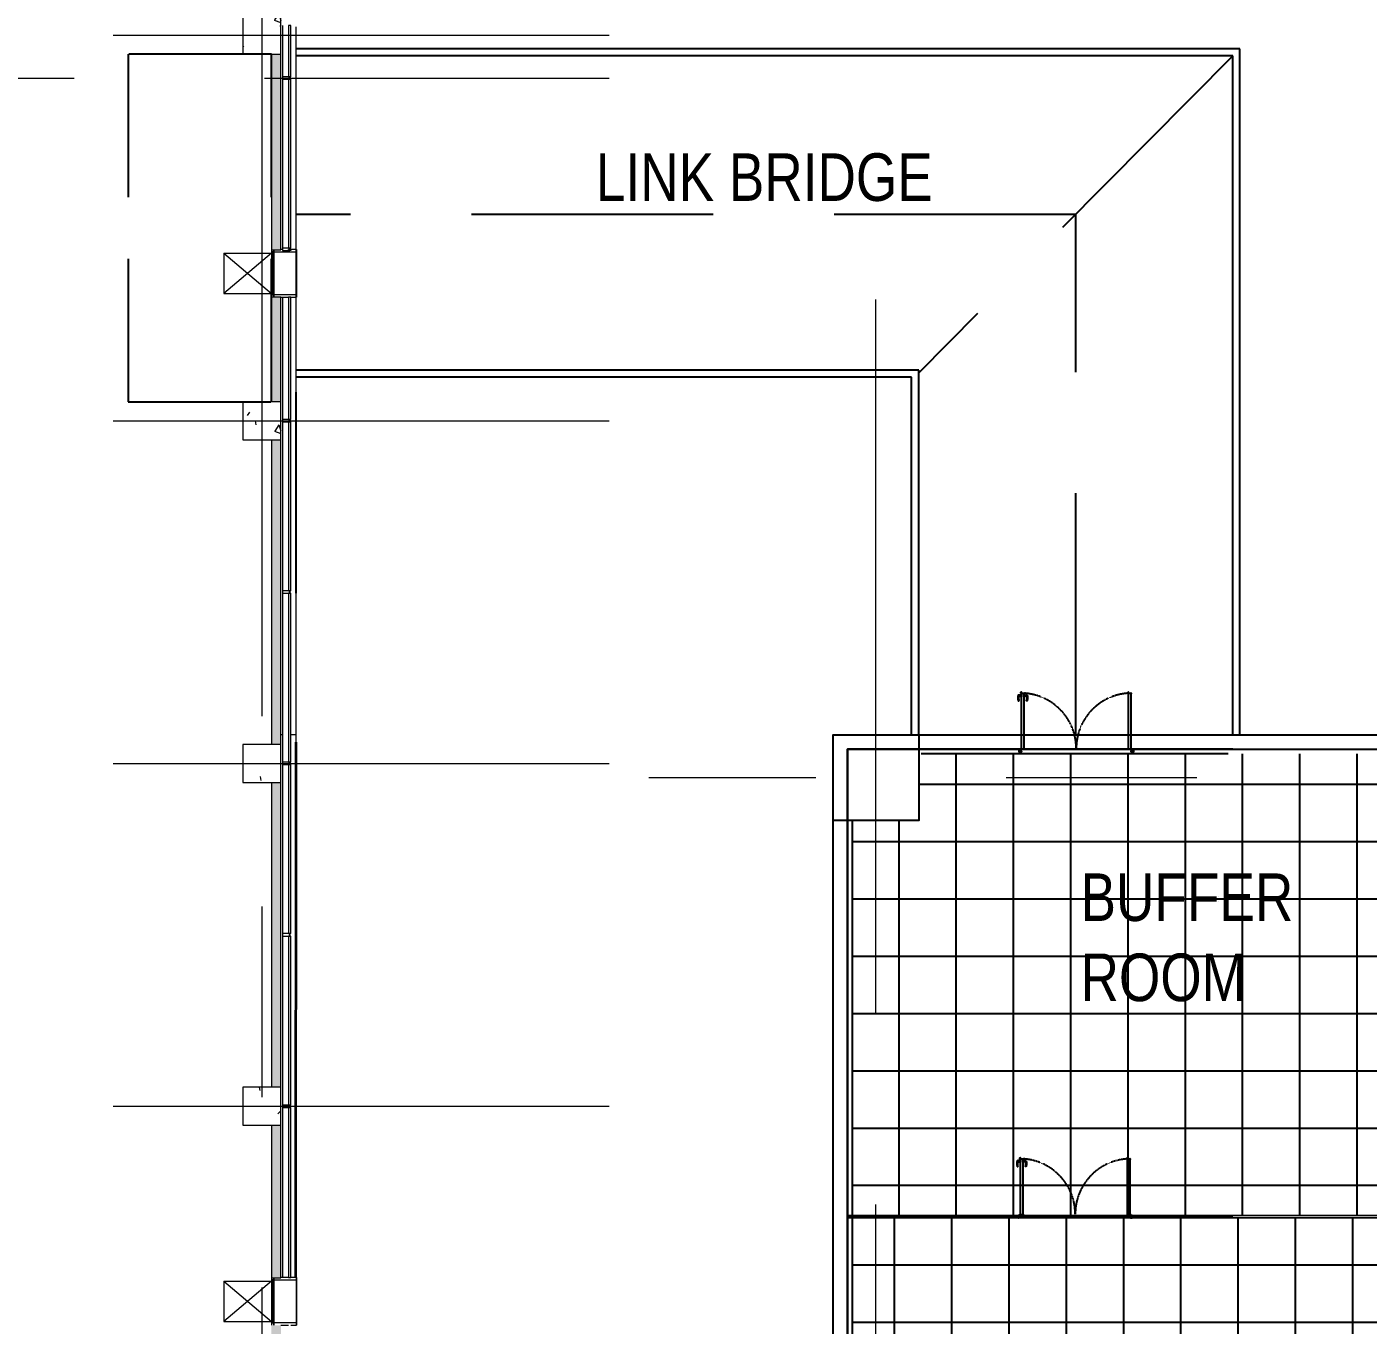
# Model space of a CAD drawing. Extents: x -14231 to 413940, y -171733 to 124993.
# Drawn here: x 209854 to 238037, y -69443 to -42168 of the extents above; entities that cross this region are included whole.
import ezdxf

# ---------------------------------------------------------------- set-up
doc = ezdxf.new("R2010")
doc.units = 0
doc.header["$LTSCALE"] = 8
for name, pattern in [('188K-SM-03-F10-ARCH-PA-Y2257103$0$DASHED', [19.05, 12.7, -6.35]), ('Access Line', [382.3, 250, -132.3]), ('Centre', [7937.5, 1587.5, -1190.625, 3968.75, -1190.625]), ('IDA - Grid Line', [3500, 2000, -500, 500, -500]), ('IDA - Hidden 065', [537.5, 375, -162.5]), ('IMPORT-DASHED2 _3_', [952.5, 635, -317.5])]:
    doc.linetypes.add(name, pattern=pattern)
doc.layers.get('0').update_dxf_attribs({"color": 1, "linetype": 'CONTINUOUS'})
for name, color, linetype in [('000_CTCI_CSA', 7, 'CONTINUOUS'), ('1', 1, 'CONTINUOUS'), ('Ceiling FL+3000', 6, 'CONTINUOUS'), ('Ceiling FL+5000', 150, 'CONTINUOUS'), ('CTCI', 4, 'CONTINUOUS')]:
    doc.layers.add(name, color=color, linetype=linetype)
doc.layers.add('A-_--------_E-', color=7, linetype='CONTINUOUS', lineweight=9, true_color=0x00a600)
for name, color, linetype, lineweight in [('A-_ANOTGRID_E', 7, 'CONTINUOUS', 9), ('A-_CLAD----_E', 7, 'CONTINUOUS', 9), ('A-_CLAD----_E1', 7, 'CONTINUOUS', 9), ('A-_FLOR----_E', 7, 'CONTINUOUS', 9), ('A-_WALL----_E', 7, 'CONTINUOUS', 9), ('A-_WALL----_H', 7, 'CONTINUOUS', 9), ('A-_WIND----_E', 7, 'CONTINUOUS', 9), ('A-COLN----_E', 7, 'CONTINUOUS', 9), ('A-COLN----_E1', 7, 'CONTINUOUS', 9)]:
    doc.layers.add(name, color=color, linetype=linetype, lineweight=lineweight)
doc.styles.add('Site Area', font='arial.ttf', dxfattribs={"width": 0.8})

# ---------------------------------------------------------------- blocks, each defined once
blk = doc.blocks.new('IDA - Rectangle Column - 800W X 800D-V13-PH1 LEVEL 3 - PROBE')
at = {"layer": 'A-COLN----_E1', "true_color": 0xaaaaaa}
h = blk.add_hatch(dxfattribs=at)
h.set_pattern_fill('FP_15', color=253, style=0, pattern_type=2)
h.set_pattern_definition([(320, (-325556.1, 874257.2), (-159.3907, -1821.8403), [190.5, -2095.5]), (265, (-325556.1, 874257.2), (1910.5674, 352.428), [152.4, -1676.4]), (10.451, (-325569.4, 874105.4), (1751.166, -1469.4262), [161.9, -1780.901]), (316.184, (-325048.1, 874257.2), (-420.428, -2710.791), [285.75, -3143.25]), (6.636, (-325083.2, 874031.3), (2474.276, -2374.0256), [242.85, -2671.351]), (261.184, (-325048, 874257.2), (2474.2525, -2374.05), [228.6, -2514.6]), (291, (-325175.1, 874003.2), (-1022.6516, -1516.1442), [190.5, -2095.5]), (236, (-325175.1, 874003.2), (1841.8805, -618.021), [152.4, -1676.4]), (341.451, (-325260.3, 873876.8), (819.2124, -2134.1713), [161.9, -1780.901]), (307.5, (-325556.1, 874257.2), (845.5504, -30.88603), [83.82, -1572.26, 83.82, -3300.73]), (307.5, (-325556.1, 874257.2), (845.5504, -30.88603), [-1739.9, -1617.98, 83.82, -1598.93]), (277.5, (-325556.1, 874257.2), (1001.80575, -668.1966), [83.82, -886.46, 83.82, -2175.51]), (277.5, (-325556.1, 874257.2), (1001.80575, -668.1966), [-1054.1, -1534.16, 83.82, -557.53]), (237.5, (-325556.1, 874823.6), (-57.2896, -1355.90933), [83.82, -551.18, 83.82, -4526.28]), (237.5, (-325556.1, 874823.6), (-57.2896, -1355.90933), [-718.82, -1897.38, 83.82, -2545.08]), (227.5, (-325556.1, 875077.6), (254.2664, -1481.2932), [83.82, -741.68, 83.82, -3098.8]), (227.5, (-325556.1, 875077.6), (254.2664, -1481.2932), [-909.32, -1231.9, 83.82, -1783.08])])
h.paths.add_polyline_path([(-400, -400), (400, -400), (400, 400), (-400, 400)])
at = {"layer": 'A-COLN----_E', "color": 253, "true_color": 0xaaaaaa}
for p, q in [((400, 400), (-400, 400)), ((-400, 400), (-400, -400)), ((400, -400), (400, 400)), ((-400, -400), (400, -400))]:
    blk.add_line(p, q, dxfattribs=at)
blk = doc.blocks.new('IDA - Rectangle Column - 800W X 800D-V14-PH1 LEVEL 3 - PROBE')
at = {"layer": 'A-COLN----_E1', "true_color": 0xaaaaaa}
h = blk.add_hatch(dxfattribs=at)
h.set_pattern_fill('FP_16', color=253, style=0, pattern_type=2)
h.set_pattern_definition([(320, (-325556.1, 867057.2), (-159.3907, -1821.8403), [190.5, -2095.5]), (265, (-325556.1, 867057.2), (1910.5674, 352.428), [152.4, -1676.4]), (10.451, (-325569.4, 866905.4), (1751.166, -1469.4262), [161.9, -1780.901]), (316.184, (-325048.1, 867057.2), (-420.428, -2710.791), [285.75, -3143.25]), (6.636, (-325083.2, 866831.3), (2474.276, -2374.0256), [242.85, -2671.351]), (261.184, (-325048, 867057.2), (2474.2525, -2374.05), [228.6, -2514.6]), (291, (-325175.1, 866803.2), (-1022.6516, -1516.1442), [190.5, -2095.5]), (236, (-325175.1, 866803.2), (1841.8805, -618.021), [152.4, -1676.4]), (341.451, (-325260.3, 866676.8), (819.2124, -2134.1713), [161.9, -1780.901]), (307.5, (-325556.1, 867057.2), (845.5504, -30.88603), [83.82, -1572.26, 83.82, -3300.73]), (307.5, (-325556.1, 867057.2), (845.5504, -30.88603), [-1739.9, -1617.98, 83.82, -1598.93]), (277.5, (-325556.1, 867057.2), (1001.80575, -668.1966), [83.82, -886.46, 83.82, -2175.51]), (277.5, (-325556.1, 867057.2), (1001.80575, -668.1966), [-1054.1, -1534.16, 83.82, -557.53]), (237.5, (-325556.1, 867623.6), (-57.2896, -1355.90933), [83.82, -551.18, 83.82, -4526.28]), (237.5, (-325556.1, 867623.6), (-57.2896, -1355.90933), [-718.82, -1897.38, 83.82, -2545.08]), (227.5, (-325556.1, 867877.6), (254.2664, -1481.2932), [83.82, -741.68, 83.82, -3098.8]), (227.5, (-325556.1, 867877.6), (254.2664, -1481.2932), [-909.32, -1231.9, 83.82, -1783.08])])
h.paths.add_polyline_path([(-400, -400), (400, -400), (400, 400), (-400, 400)])
at = {"layer": 'A-COLN----_E', "color": 253, "true_color": 0xaaaaaa}
for p, q in [((400, 400), (-400, 400)), ((-400, 400), (-400, -400)), ((400, -400), (400, 400)), ((-400, -400), (400, -400))]:
    blk.add_line(p, q, dxfattribs=at)
blk = doc.blocks.new('IDA - Rectangle Column - 800W X 800D-V15-PH1 LEVEL 3 - PROBE')
at = {"layer": 'A-COLN----_E1', "true_color": 0xaaaaaa}
h = blk.add_hatch(dxfattribs=at)
h.set_pattern_fill('FP_17', color=253, style=0, pattern_type=2)
h.set_pattern_definition([(320, (-325556.1, 859857.2), (-159.3907, -1821.8403), [190.5, -2095.5]), (265, (-325556.1, 859857.2), (1910.5674, 352.428), [152.4, -1676.4]), (10.451, (-325569.4, 859705.4), (1751.166, -1469.4262), [161.9, -1780.901]), (316.184, (-325048.1, 859857.2), (-420.428, -2710.791), [285.75, -3143.25]), (6.636, (-325083.2, 859631.3), (2474.276, -2374.0256), [242.85, -2671.351]), (261.184, (-325048, 859857.2), (2474.2525, -2374.05), [228.6, -2514.6]), (291, (-325175.1, 859603.2), (-1022.6516, -1516.1442), [190.5, -2095.5]), (236, (-325175.1, 859603.2), (1841.8805, -618.021), [152.4, -1676.4]), (341.451, (-325260.3, 859476.8), (819.2124, -2134.1713), [161.9, -1780.901]), (307.5, (-325556.1, 859857.2), (845.5504, -30.88603), [83.82, -1572.26, 83.82, -3300.73]), (307.5, (-325556.1, 859857.2), (845.5504, -30.88603), [-1739.9, -1617.98, 83.82, -1598.93]), (277.5, (-325556.1, 859857.2), (1001.80575, -668.1966), [83.82, -886.46, 83.82, -2175.51]), (277.5, (-325556.1, 859857.2), (1001.80575, -668.1966), [-1054.1, -1534.16, 83.82, -557.53]), (237.5, (-325556.1, 860423.6), (-57.2896, -1355.90933), [83.82, -551.18, 83.82, -4526.28]), (237.5, (-325556.1, 860423.6), (-57.2896, -1355.90933), [-718.82, -1897.38, 83.82, -2545.08]), (227.5, (-325556.1, 860677.6), (254.2664, -1481.2932), [83.82, -741.68, 83.82, -3098.8]), (227.5, (-325556.1, 860677.6), (254.2664, -1481.2932), [-909.32, -1231.9, 83.82, -1783.08])])
h.paths.add_polyline_path([(-400, -400), (400, -400), (400, 400), (-400, 400)])
at = {"layer": 'A-COLN----_E', "color": 253, "true_color": 0xaaaaaa}
for p, q in [((400, 400), (-400, 400)), ((-400, 400), (-400, -400)), ((400, -400), (400, 400)), ((-400, -400), (400, -400))]:
    blk.add_line(p, q, dxfattribs=at)
blk = doc.blocks.new('IDA - Rectangle Column - 800W X 800D-V16-PH1 LEVEL 3 - PROBE')
at = {"layer": 'A-COLN----_E1', "true_color": 0xaaaaaa}
h = blk.add_hatch(dxfattribs=at)
h.set_pattern_fill('FP_18', color=253, style=0, pattern_type=2)
h.set_pattern_definition([(320, (-325556.1, 851757.2), (-159.3907, -1821.8403), [190.5, -2095.5]), (265, (-325556.1, 851757.2), (1910.5674, 352.428), [152.4, -1676.4]), (10.451, (-325569.4, 851605.4), (1751.166, -1469.4262), [161.9, -1780.901]), (316.184, (-325048.1, 851757.2), (-420.428, -2710.791), [285.75, -3143.25]), (6.636, (-325083.2, 851531.3), (2474.276, -2374.0256), [242.85, -2671.351]), (261.184, (-325048, 851757.2), (2474.2525, -2374.05), [228.6, -2514.6]), (291, (-325175.1, 851503.2), (-1022.6516, -1516.1442), [190.5, -2095.5]), (236, (-325175.1, 851503.2), (1841.8805, -618.021), [152.4, -1676.4]), (341.451, (-325260.3, 851376.8), (819.2124, -2134.1713), [161.9, -1780.901]), (307.5, (-325556.1, 851757.2), (845.5504, -30.88603), [83.82, -1572.26, 83.82, -3300.73]), (307.5, (-325556.1, 851757.2), (845.5504, -30.88603), [-1739.9, -1617.98, 83.82, -1598.93]), (277.5, (-325556.1, 851757.2), (1001.80575, -668.1966), [83.82, -886.46, 83.82, -2175.51]), (277.5, (-325556.1, 851757.2), (1001.80575, -668.1966), [-1054.1, -1534.16, 83.82, -557.53]), (237.5, (-325556.1, 852323.6), (-57.2896, -1355.9093), [83.82, -551.18, 83.82, -4526.28]), (237.5, (-325556.1, 852323.6), (-57.2896, -1355.9093), [-718.82, -1897.38, 83.82, -2545.08]), (227.5, (-325556.1, 852577.6), (254.2664, -1481.2932), [83.82, -741.68, 83.82, -3098.8]), (227.5, (-325556.1, 852577.6), (254.2664, -1481.2932), [-909.32, -1231.9, 83.82, -1783.08])])
h.paths.add_polyline_path([(-400, -400), (400, -400), (400, 400), (-400, 400)])
at = {"layer": 'A-COLN----_E', "color": 253, "true_color": 0xaaaaaa}
for p, q in [((400, 400), (-400, 400)), ((-400, 400), (-400, -400)), ((400, -400), (400, 400)), ((-400, -400), (400, -400))]:
    blk.add_line(p, q, dxfattribs=at)
blk = doc.blocks.new('Aluminium Window - 1000L X 1000H - FAP-02 - 2HR-V55-PH1 LEVEL 3 - PROBE')
at = {"layer": 'A-_WIND----_E', "color": 253, "true_color": 0xaaaaaa}
for p, q in [((-495, 425), (-495, 310)), ((-445, 425), (-495, 425)), ((-445, -50), (-445, 425)), ((455, 425), (-445, 425)), ((505, 425), (455, 425)), ((455, 425), (455, -50)), ((505, 310), (505, 425)), ((-495, 260), (-495, 100)), ((505, 100), (505, 260)), ((-445, -50), (-492, -50)), ((-492, -50), (-445, -50)), ((-492, -100), (-445, -100)), ((-445, -65), (-445, -50)), ((455, -50), (-445, -50)), ((-445, -50), (455, -50)), ((-445, -65), (-445, -100)), ((-395, -65), (-445, -65)), ((-445, -100), (-395, -100)), ((405, -65), (-395, -65)), ((-395, -100), (-395, -65)), ((405, -79), (-395, -79)), ((-395, -79), (-395, -87)), ((-395, -87), (405, -87)), ((-395, -100), (405, -100)), ((455, -65), (405, -65)), ((405, -65), (405, -100)), ((405, -87), (405, -79)), ((405, -100), (455, -100)), ((505, -50), (455, -50)), ((455, -50), (455, -65)), ((455, -50), (505, -50)), ((455, -100), (455, -65)), ((455, -100), (505, -100))]:
    blk.add_line(p, q, dxfattribs=at)
at = {"layer": 'A-_WIND----_E', "color": 253, "linetype": 'Centre', "true_color": 0xaaaaaa}
for p, q in [((-495, 425), (505, 425)), ((-74, 425), (-390, 425))]:
    blk.add_line(p, q, dxfattribs=at)
at = {"layer": 'A-_WIND----_E', "color": 253, "linetype": 'Access Line', "true_color": 0xaaaaaa}
for p, q in [((-420, -1100), (-420, -100)), ((-420, -100), (430, -1100)), ((-420, -1100), (430, -100)), ((430, -1100), (430, -100)), ((-420, -1100), (430, -1100))]:
    blk.add_line(p, q, dxfattribs=at)
blk = doc.blocks.new('Aluminium Window - 1000L X 1000H - FAP-02 - 2HR-V56-PH1 LEVEL 3 - PROBE')
at = {"layer": 'A-_WIND----_E', "color": 253, "true_color": 0xaaaaaa}
for p, q in [((-495, 425), (-495, 310)), ((-445, 425), (-495, 425)), ((-445, -50), (-445, 425)), ((455, 425), (-445, 425)), ((505, 425), (455, 425)), ((455, 425), (455, -50)), ((505, 310), (505, 425)), ((-495, 135), (-495, 100)), ((505, 100), (505, 260)), ((-445, -50), (-492, -50)), ((-492, -50), (-445, -50)), ((-492, -100), (-445, -100)), ((-445, -65), (-445, -50)), ((455, -50), (-445, -50)), ((-445, -50), (455, -50)), ((-445, -65), (-445, -100)), ((-395, -65), (-445, -65)), ((-445, -100), (-395, -100)), ((405, -65), (-395, -65)), ((-395, -100), (-395, -65)), ((405, -79), (-395, -79)), ((-395, -79), (-395, -87)), ((-395, -87), (405, -87)), ((-395, -100), (405, -100)), ((455, -65), (405, -65)), ((405, -65), (405, -100)), ((405, -87), (405, -79)), ((405, -100), (455, -100)), ((505, -50), (455, -50)), ((455, -50), (455, -65)), ((455, -50), (505, -50)), ((455, -100), (455, -65)), ((455, -100), (505, -100))]:
    blk.add_line(p, q, dxfattribs=at)
at = {"layer": 'A-_WIND----_E', "color": 253, "linetype": 'Centre', "true_color": 0xaaaaaa}
for p, q in [((-495, 425), (505, 425)), ((-74, 425), (-390, 425))]:
    blk.add_line(p, q, dxfattribs=at)
at = {"layer": 'A-_WIND----_E', "color": 253, "linetype": 'Access Line', "true_color": 0xaaaaaa}
for p, q in [((-420, -1100), (-420, -100)), ((-420, -100), (430, -1100)), ((-420, -1100), (430, -100)), ((430, -1100), (430, -100)), ((-420, -1100), (430, -1100))]:
    blk.add_line(p, q, dxfattribs=at)
blk = doc.blocks.new('System Panel - AlumPanelClad-White-10085943-PH1 LEVEL 3 - PROBE')
at = {"layer": 'A-_CLAD----_E', "color": 253, "true_color": 0xaaaaaa}
for p, q in [((1788, 25), (-1788, 25)), ((-1788, 25), (-1788, -25)), ((1788, -25), (1788, 25)), ((-1788, -25), (1788, -25))]:
    blk.add_line(p, q, dxfattribs=at)
blk = doc.blocks.new('Rectangular Mullion - groove center-10085883-PH1 LEVEL 3 - PROBE')
at = {"layer": 'A-_CLAD----_E1', "color": 253, "true_color": 0xaaaaaa}
blk.add_line((874282, 325991), (877857, 325991), dxfattribs=at)
blk = doc.blocks.new('System Panel - AlumPanelClad-White-10007495-PH1 LEVEL 3 - PROBE')
at = {"layer": 'A-_CLAD----_E', "color": 253, "true_color": 0xaaaaaa}
for p, q in [((1775, 25), (-1775, 25)), ((-1775, 25), (-1775, -25)), ((1775, -25), (1775, 25)), ((-1775, -25), (1775, -25))]:
    blk.add_line(p, q, dxfattribs=at)
blk = doc.blocks.new('Rectangular Mullion - groove center-10007492-PH1 LEVEL 3 - PROBE')
at = {"layer": 'A-_CLAD----_E1', "color": 253, "true_color": 0xaaaaaa}
blk.add_line((931882, 325991), (935432, 325991), dxfattribs=at)
blk = doc.blocks.new('Rectangular Mullion - groove center-9997094-PH1 LEVEL 3 - PROBE')
at = {"layer": 'A-_CLAD----_E1', "color": 253, "true_color": 0xaaaaaa}
for p, q in [((-25, -150), (-25, 0)), ((-25, 0), (25, 0)), ((25, 0), (25, -150)), ((25, -150), (-25, -150))]:
    blk.add_line(p, q, dxfattribs=at)
blk = doc.blocks.new('System Panel - AlumPanelClad-White-10085945-PH1 LEVEL 3 - PROBE')
at = {"layer": 'A-_CLAD----_E', "color": 253, "true_color": 0xaaaaaa}
for p, q in [((786, 25), (-1786, 25)), ((-1786, 25), (-1786, -25)), ((786, -25), (786, 25)), ((1764, -25), (1764, 25)), ((1764, 25), (1786, 25)), ((1786, 25), (1786, -25)), ((-1786, -25), (786, -25)), ((1786, -25), (1764, -25))]:
    blk.add_line(p, q, dxfattribs=at)
blk = doc.blocks.new('System Panel - AlumPanelClad-White-10011132-PH1 LEVEL 3 - PROBE')
at = {"layer": 'A-_CLAD----_E', "color": 253, "true_color": 0xaaaaaa}
for p, q in [((537.5, 25), (-537.5, 25)), ((-537.5, 25), (-537.5, -25)), ((537.5, -25), (537.5, 25)), ((-537.5, -25), (537.5, -25))]:
    blk.add_line(p, q, dxfattribs=at)
blk = doc.blocks.new('Rectangular Mullion - groove center-10011131-PH1 LEVEL 3 - PROBE')
at = {"layer": 'A-_CLAD----_E1', "color": 253, "true_color": 0xaaaaaa}
blk.add_line((851557, 325991), (852632, 325991), dxfattribs=at)
blk = doc.blocks.new('Rectangular Mullion - groove center-10085935-PH1 LEVEL 3 - PROBE')
at = {"layer": 'A-_CLAD----_E1', "color": 253, "true_color": 0xaaaaaa}
blk.add_line((857261, 325991), (859832, 325991), dxfattribs=at)

msp = doc.modelspace()

# ---------------------------------------------------------------- hatches: boundary and pattern name
at = {"layer": 'A-_WALL----_H', "true_color": 0xd4d4d4}
h = msp.add_hatch(dxfattribs=at)
h.set_pattern_fill('FP_1', color=254, angle=-90, style=0, pattern_type=2)
h.set_pattern_definition([(270, (-110762.2, 809413.83), (508, -2032), [83.82, -1440.18, 83.82, -1440.18, -8128]), (270, (-110762.2, 809413.83), (508, -2032), [-3048, 83.82, -2964.18, 83.82, -1440.18, -3556]), (270, (-110762.2, 809413.83), (508, -2032), [-7620, 83.82, -932.18, 83.82, -2456.18]), (30, (-110508.2, 808651.83), (1505.76362, 1455.9409), [83.82, -1440.18, 83.82, -1440.18, -8128]), (30, (-110508.2, 808651.83), (1505.76362, 1455.9409), [-3048, 83.82, -2964.18, 83.82, -1440.18, -3556]), (30, (-110508.2, 808651.83), (1505.76362, 1455.9409), [-7620, 83.82, -932.18, 83.82, -2456.18]), (150, (-109492.2, 808397.83), (-2013.76362, 576.0591), [83.82, -1440.18, 83.82, -1440.18, -8128]), (150, (-109492.2, 808397.83), (-2013.76362, 576.0591), [-3048, 83.82, -2964.18, 83.82, -1440.18, -3556]), (150, (-109492.2, 808397.83), (-2013.76362, 576.0591), [-7620, 83.82, -932.18, 83.82, -2456.18])])
h.paths.add_polyline_path([(214993.9196, -128593.3464), (214993.9196, -129243.3464), (215193.9196, -129243.3464), (215193.9196, -128593.3464), (215093.9196, -128593.3464)])
h.paths.add_polyline_path([(214993.9196, -127596.7272), (215193.9196, -127596.7272), (215193.9196, -122843.3464), (214993.9196, -122843.3464), (214993.9196, -127264.4089)])
h.paths.add_polyline_path([(214993.9196, -130043.3464), (214993.9196, -133743.3464), (215193.9196, -133743.3464), (215193.9196, -130043.3464), (215167.8326, -130043.3464)])
h.paths.add_polyline_path([(214993.9196, -122043.3464), (215193.9196, -122043.3464), (215193.9196, -115643.3464), (214993.9196, -115643.3464)])
h.paths.add_polyline_path([(214993.9196, -106543.3464), (214993.9196, -107643.3464), (215193.9196, -107643.3464), (215193.9196, -106543.3464), (215093.9196, -106543.3464)])
h.paths.add_polyline_path([(214993.9196, -109227.8675), (214993.9196, -114843.3464), (215193.9196, -114843.3464), (215193.9196, -108443.3464), (214993.9196, -108443.3464)])
h.paths.add_polyline_path([(214993.9196, -105546.7272), (215193.9196, -105546.7272), (215193.9196, -101243.3464), (214993.9196, -101243.3464), (214993.9196, -104718.7322)])
h.paths.add_polyline_path([(214993.9196, -100443.3464), (215193.9196, -100443.3464), (215193.9196, -94043.3464), (214993.9196, -94043.3464), (214993.9196, -100209.5968)])
h.paths.add_polyline_path([(214993.9196, -93243.3464), (215193.9196, -93243.3464), (215193.9196, -88893.3464), (214993.9196, -88893.3464), (214993.9196, -91191.3261)])
h.paths.add_polyline_path([(214993.9196, -87896.7272), (215193.9196, -87896.7272), (215193.9196, -86843.3464), (214993.9196, -86843.3464)])
h.paths.add_polyline_path([(214993.9196, -86043.3464), (215193.9196, -86043.3464), (215193.9196, -79643.3464), (214993.9196, -79643.3464), (214993.9196, -82173.0554)])
h.paths.add_polyline_path([(214993.9196, -78843.3464), (215193.9196, -78843.3464), (215193.9196, -72443.3464), (214993.9196, -72443.3464), (214993.9196, -73154.7847)])
h.paths.add_polyline_path([(214993.9196, -71643.3464), (215193.9196, -71643.3464), (215193.9196, -69443.3469), (214993.9196, -69443.3469)])
h.paths.add_polyline_path([(214993.9196, -65243.3464), (214993.9196, -68446.7276), (215193.9196, -68446.7276), (215193.9196, -65243.3464), (215009.47, -65243.3464)])
h.paths.add_polyline_path([(214993.9196, -64136.514), (214993.9196, -64443.3464), (215193.9196, -64443.3464), (215193.9196, -58043.3464), (214993.9196, -58043.3464)])
h.paths.add_polyline_path([(214993.9196, -57243.3464), (215193.9196, -57243.3464), (215193.9196, -50843.3464), (214993.9196, -50843.3464), (214993.9196, -55118.2433)])
h.paths.add_polyline_path([(214993.9196, -42743.3464), (214993.9196, -46850.1079), (215193.9196, -46850.1079), (215193.9196, -42743.3464), (215168.4244, -42743.3464)])
h.paths.add_polyline_path([(214993.9196, -37743.3464), (214993.9196, -41943.3464), (215193.9196, -41943.3464), (215193.9196, -37743.3464), (215006.6856, -37743.3464)])
h.paths.add_polyline_path([(214993.9196, -50043.3464), (215193.9196, -50043.3464), (215193.9196, -47846.7272), (214993.9196, -47846.7272)])
at = {"layer": 'Ceiling FL+3000'}
h = msp.add_hatch(dxfattribs=at)
h.set_pattern_fill('ANSI37', color=256, scale=379, angle=225)
h.set_pattern_definition([(270, (750.3, -166381.5), (1203.325, -1e-13), []), (0, (750.3, -166381.5), (3e-13, 1203.325), [])])
h.paths.add_polyline_path([(240293.273, -57443.3464), (240294.568, -67140.3618), (227193.9205, -67140.3618), (227193.9205, -58843.3464), (228593.9205, -58843.3464), (228593.9205, -57443.3464)])
at = {"layer": 'Ceiling FL+5000'}
h = msp.add_hatch(dxfattribs=at)
h.set_pattern_fill('ANSI37', color=256, scale=379, angle=225)
h.set_pattern_definition([(270, (-105234.2, -184899), (1203.325, -1e-13), []), (0, (-105234.2, -184899), (3e-13, 1203.325), [])])
h.paths.add_polyline_path([(302743.9205, -60543.3464), (294843.9205, -60593.3464), (294852.9324, -71452.9019), (255543.0347, -71485.5238), (255539.7656, -65143.3465), (251990.6889, -65143.3209), (251990.6889, -69643.3464), (251993.9205, -71443.3464), (253793.9205, -71443.3464), (240293.962, -71493.3441), (240343.9318, -67190.3618), (227193.9261, -67193.3465), (227193.9149, -87593.3464), (234913.703, -87543.149), (234843.9205, -120043.3464), (239393.9205, -120056.9239), (239393.9205, -123643.3464), (302743.9205, -123343.3464)])

# ---------------------------------------------------------------- linework, layer by layer
at = {"layer": '000_CTCI_CSA', "color": 252, "linetype": 'IDA - Hidden 065'}
for p, q in [((214993.9196, -42743.3464), (211983.0657, -42743.3464)), ((211983.0657, -42743.3464), (211983.0657, -50043.3464)), ((214993.9196, -50043.3464), (214993.9196, -42743.3464)), ((211983.0657, -50043.3464), (214993.9196, -50043.3464))]:
    msp.add_line(p, q, dxfattribs=at)
at = {"layer": '000_CTCI_CSA', "color": 252}
for p, q in [((235343.9205, -42627.7214), (215503.0657, -42627.7214)), ((235193.9205, -42777.7214), (215503.0657, -42777.7214)), ((235193.9205, -57043.3464), (235193.9205, -42777.7214)), ((235343.9205, -57043.3464), (235343.9205, -42627.7214)), ((228593.9205, -49377.7214), (215503.0657, -49377.7214)), ((228443.9205, -49527.7214), (215503.0657, -49527.7214)), ((228443.9205, -57043.3464), (228443.9205, -49527.7214)), ((228593.9205, -57043.3464), (228593.9205, -49377.7214))]:
    msp.add_line(p, q, dxfattribs=at)
at = {"layer": '000_CTCI_CSA', "color": 252, "linetype": 'IMPORT-DASHED2 _3_'}
for p, q in [((235193.9205, -42777.7214), (228593.9205, -49437.8777)), ((231893.9205, -46107.7996), (215503.0657, -46107.7996)), ((231893.9205, -57043.3464), (231893.9205, -46107.7996))]:
    msp.add_line(p, q, dxfattribs=at)
at = {"layer": '000_CTCI_CSA', "color": 2}
msp.add_line((215503.0657, -49843.3464), (215503.0657, -54068.3464), dxfattribs=at)
at = {"layer": '000_CTCI_CSA', "color": 8, "true_color": 0x808080}
for p, q in [((230803.4048, -56191.7001), (230811.4048, -56191.7001)), ((230803.4048, -56240.7001), (230803.4048, -56191.7001)), ((230811.4048, -56240.7001), (230803.4048, -56240.7001)), ((230811.4048, -56191.7001), (230811.4048, -56240.7001)), ((230811.4048, -56205.2001), (230851.4048, -56205.2001)), ((230850.9673, -56227.2001), (230811.4048, -56227.2001)), ((230851.4048, -56205.2001), (230865.2801, -56205.7975)), ((235193.9205, -57343.3464), (227093.9205, -57343.3464)), ((227093.9205, -57343.3464), (227093.9205, -67143.3464)), ((235193.9205, -57343.3464), (228543.9205, -57343.3464)), ((235093.9205, -57443.3464), (228643.9205, -57443.3464)), ((230703.3935, -57356.7113), (230703.3935, -57406.7113)), ((230703.3935, -57400.7357), (230703.3935, -57362.687)), ((230709.3691, -57356.7113), (230733.8813, -57356.7113)), ((230733.8813, -57406.7113), (230709.3691, -57406.7113)), ((230733.8813, -57356.7113), (230733.8813, -57383.7113)), ((230733.8813, -57383.7113), (230733.8813, -57381.2235)), ((230750.0189, -57401.1641), (230733.8813, -57406.7113)), ((230740.4667, -57387.8089), (230741.9929, -57387.8089)), ((230742.1131, -57387.8089), (230743.1496, -57387.8089)), ((230744.2472, -57389.0284), (230743.0277, -57389.0284)), ((230743.0277, -57389.0284), (230743.0277, -57396.3455)), ((230743.0277, -57396.3455), (230749.735, -57396.3455)), ((230744.2472, -57388.9065), (230744.2472, -57389.0284)), ((230747.9655, -57383.8455), (230744.7972, -57383.8455)), ((230748.5155, -57389.0284), (230748.5155, -57388.9065)), ((230749.735, -57389.0284), (230748.5155, -57389.0284)), ((230749.6131, -57387.8089), (230750.6496, -57387.8089)), ((230749.735, -57396.3455), (230749.735, -57389.0284)), ((230750.6496, -57387.8089), (230751.3935, -57387.8089)), ((230753.3935, -57389.8089), (230753.3935, -57396.4356)), ((233053.3935, -57389.8089), (233053.3935, -57396.4356)), ((233056.1374, -57387.8089), (233055.3935, -57387.8089)), ((233057.174, -57387.8089), (233056.1374, -57387.8089)), ((233056.7681, -57401.1641), (233072.9057, -57406.7113)), ((233057.0521, -57396.3455), (233057.0521, -57389.0284)), ((233057.0521, -57389.0284), (233058.2716, -57389.0284)), ((233063.7594, -57396.3455), (233057.0521, -57396.3455)), ((233058.2716, -57389.0284), (233058.2716, -57388.9065)), ((233058.8215, -57383.8455), (233061.9899, -57383.8455)), ((233062.5399, -57388.9065), (233062.5399, -57389.0284)), ((233062.5399, -57389.0284), (233063.7594, -57389.0284)), ((233064.674, -57387.8089), (233063.6374, -57387.8089)), ((233063.7594, -57389.0284), (233063.7594, -57396.3455)), ((233066.3204, -57387.8089), (233064.7942, -57387.8089)), ((233097.4179, -57356.7113), (233072.9057, -57356.7113)), ((233072.9057, -57356.7113), (233072.9057, -57379.7473)), ((233072.9057, -57379.7473), (233072.9057, -57379.2235)), ((233072.9057, -57406.7113), (233097.4179, -57406.7113)), ((233103.3935, -57356.7113), (233103.3935, -57406.7113)), ((233103.3935, -57400.7357), (233103.3935, -57362.687)), ((234893.9205, -60443.3464), (234893.9205, -60443.3464)), ((234893.9205, -60543.3464), (234893.9205, -60543.3464)), ((230782.2927, -65973.5444), (230790.2927, -65973.5444)), ((230782.2927, -66022.5444), (230782.2927, -65973.5444)), ((230790.2927, -66022.5444), (230782.2927, -66022.5444)), ((230790.2927, -65973.5444), (230790.2927, -66022.5444)), ((230790.2927, -65987.0444), (230830.2927, -65987.0444)), ((230829.8552, -66009.0444), (230790.2927, -66009.0444)), ((230830.2927, -65987.0444), (230844.168, -65987.6418)), ((227093.9205, -67143.3464), (235193.9205, -67143.3464)), ((230682.2815, -67138.5557), (230682.2815, -67188.5557)), ((230682.2815, -67182.58), (230682.2815, -67144.5313)), ((230688.2571, -67138.5557), (230712.7693, -67138.5557)), ((230712.7693, -67188.5557), (230688.2571, -67188.5557)), ((230712.7693, -67138.5557), (230712.7693, -67165.5557)), ((230712.7693, -67165.5557), (230712.7693, -67163.0678)), ((230728.9069, -67183.0084), (230712.7693, -67188.5557)), ((230719.3546, -67169.6532), (230720.8808, -67169.6532)), ((230721.001, -67169.6532), (230722.0376, -67169.6532)), ((230723.1351, -67170.8727), (230721.9156, -67170.8727)), ((230721.9156, -67170.8727), (230721.9156, -67178.1898)), ((230721.9156, -67178.1898), (230728.6229, -67178.1898)), ((230723.1351, -67170.7508), (230723.1351, -67170.8727)), ((230726.8535, -67165.6898), (230723.6851, -67165.6898)), ((230727.4034, -67170.8727), (230727.4034, -67170.7508)), ((230728.6229, -67170.8727), (230727.4034, -67170.8727)), ((230728.501, -67169.6532), (230729.5376, -67169.6532)), ((230728.6229, -67178.1898), (230728.6229, -67170.8727)), ((230729.5376, -67169.6532), (230730.2815, -67169.6532)), ((230732.2815, -67171.6532), (230732.2815, -67178.2799)), ((233032.2815, -67171.6532), (233032.2815, -67178.2799)), ((233035.0254, -67169.6532), (233034.2815, -67169.6532)), ((233036.062, -67169.6532), (233035.0254, -67169.6532)), ((233035.6561, -67183.0084), (233051.7937, -67188.5557)), ((233035.94, -67178.1898), (233035.94, -67170.8727)), ((233035.94, -67170.8727), (233037.1595, -67170.8727)), ((233042.6473, -67178.1898), (233035.94, -67178.1898)), ((233037.1595, -67170.8727), (233037.1595, -67170.7508)), ((233037.7095, -67165.6898), (233040.8779, -67165.6898)), ((233041.4278, -67170.7508), (233041.4278, -67170.8727)), ((233041.4278, -67170.8727), (233042.6473, -67170.8727)), ((233043.562, -67169.6532), (233042.5254, -67169.6532)), ((233042.6473, -67170.8727), (233042.6473, -67178.1898)), ((233045.2083, -67169.6532), (233043.6821, -67169.6532)), ((233076.3059, -67138.5557), (233051.7937, -67138.5557)), ((233051.7937, -67138.5557), (233051.7937, -67161.5916)), ((233051.7937, -67161.5916), (233051.7937, -67161.0678)), ((233051.7937, -67188.5557), (233076.3059, -67188.5557)), ((233082.2815, -67138.5557), (233082.2815, -67188.5557)), ((233082.2815, -67182.58), (233082.2815, -67144.5313))]:
    msp.add_line(p, q, dxfattribs=at)
at = {"layer": '000_CTCI_CSA', "lineweight": -3}
for p, q in [((227093.9205, -58843.3464), (227093.9205, -69643.3464)), ((227193.9205, -58843.3464), (227193.9205, -69643.3464)), ((240343.9205, -67140.3618), (227093.9205, -67143.3465)), ((240343.9318, -67190.3618), (227093.9318, -67193.3465))]:
    msp.add_line(p, q, dxfattribs=at)
at = {"layer": '000_CTCI_CSA', "color": 8, "true_color": 0x808080}
for points in [[(230745.4048, -56205.2001), (230705.4048, -56205.2001), (230691.5294, -56205.7975, 0.3274951513), (230683.6428, -56212.6387, 0.0898474918), (230681.4016, -56319.9731, 1.1448812629), (230700.7323, -56315.6036, -0.1370794299), (230700.658, -56232.4144, -0.3493567738), (230705.8423, -56227.2001), (230745.4048, -56227.2001)], [(230744.5146, -56165.7001), (230744.5146, -56147.4074), (230744.5146, -56165.7001), (230810.4779, -56165.7001), (230810.4779, -56167.1635), (230806.1487, -56167.1635), (230806.1487, -56177.8952, -0.4142135624), (230804.9292, -56179.1147), (230803.7097, -56179.1147), (230803.7097, -56177.8952), (230804.6853, -56177.8952), (230804.6853, -56168.1391), (230803.4048, -56168.1391), (230803.4048, -57340.9074), (230804.6853, -57340.9074), (230804.6853, -57331.1513), (230803.7097, -57331.1513), (230803.7097, -57329.9318), (230804.9292, -57329.9318, -0.4142135624), (230806.1487, -57331.1513), (230806.1487, -57342.1269, -0.4142135624), (230804.9292, -57343.3464), (230751.8804, -57343.3464, -0.4142135624), (230750.6609, -57342.1269), (230750.6609, -57331.1513, -0.4142135624), (230751.8804, -57329.9318), (230753.0999, -57329.9318), (230753.0999, -57331.1513), (230752.1243, -57331.1513), (230752.1243, -57340.9074), (230753.4048, -57340.9074), (230753.4048, -56168.1391), (230752.1243, -56168.1391), (230752.1243, -56177.8952), (230753.0999, -56177.8952), (230753.0999, -56179.1147), (230751.8804, -56179.1147, -0.4142135624), (230750.6609, -56177.8952), (230750.6609, -56168.1391), (230742.6853, -56168.1391, -0.4142135624), (230742.0755, -56167.5294), (230742.0755, -56145.5782, -0.4142135624), (230742.6853, -56144.9684), (230750.6121, -56144.9684), (230750.6121, -56147.4074), (230744.5146, -56147.4074)], [(232994.4921, -56165.7001), (232994.4921, -56147.4074), (232994.4921, -56165.7001), (233060.4555, -56165.7001), (233060.4555, -56167.1635), (233056.1262, -56167.1635), (233056.1262, -56177.8952, -0.4142135624), (233054.9067, -56179.1147), (233053.6872, -56179.1147), (233053.6872, -56177.8952), (233054.6628, -56177.8952), (233054.6628, -56168.1391), (233053.3823, -56168.1391), (233053.3823, -57340.9074), (233054.6628, -57340.9074), (233054.6628, -57331.1513), (233053.6872, -57331.1513), (233053.6872, -57329.9318), (233054.9067, -57329.9318, -0.4142135624), (233056.1262, -57331.1513), (233056.1262, -57342.1269, -0.4142135624), (233054.9067, -57343.3464), (233001.8579, -57343.3464, -0.4142135624), (233000.6384, -57342.1269), (233000.6384, -57331.1513, -0.4142135624), (233001.8579, -57329.9318), (233003.0774, -57329.9318), (233003.0774, -57331.1513), (233002.1018, -57331.1513), (233002.1018, -57340.9074), (233003.3823, -57340.9074), (233003.3823, -56168.1391), (233002.1018, -56168.1391), (233002.1018, -56177.8952), (233003.0774, -56177.8952), (233003.0774, -56179.1147), (233001.8579, -56179.1147, -0.4142135624), (233000.6384, -56177.8952), (233000.6384, -56168.1391), (232992.6628, -56168.1391, -0.4142135624), (232992.0531, -56167.5294), (232992.0531, -56145.5782, -0.4142135624), (232992.6628, -56144.9684), (233000.5897, -56144.9684), (233000.5897, -56147.4074), (232994.4921, -56147.4074)], [(230723.4025, -65947.5444), (230723.4025, -65929.2517), (230723.4025, -65947.5444), (230789.3659, -65947.5444), (230789.3659, -65949.0078), (230785.0366, -65949.0078), (230785.0366, -65959.7395, -0.4142135624), (230783.8171, -65960.959), (230782.5976, -65960.959), (230782.5976, -65959.7395), (230783.5732, -65959.7395), (230783.5732, -65949.9834), (230782.2927, -65949.9834), (230782.2927, -67122.7517), (230783.5732, -67122.7517), (230783.5732, -67112.9956), (230782.5976, -67112.9956), (230782.5976, -67111.7761), (230783.8171, -67111.7761, -0.4142135624), (230785.0366, -67112.9956), (230785.0366, -67123.9712, -0.4142135624), (230783.8171, -67125.1907), (230730.7683, -67125.1907, -0.4142135624), (230729.5488, -67123.9712), (230729.5488, -67112.9956, -0.4142135624), (230730.7683, -67111.7761), (230731.9878, -67111.7761), (230731.9878, -67112.9956), (230731.0122, -67112.9956), (230731.0122, -67122.7517), (230732.2927, -67122.7517), (230732.2927, -65949.9834), (230731.0122, -65949.9834), (230731.0122, -65959.7395), (230731.9878, -65959.7395), (230731.9878, -65960.959), (230730.7683, -65960.959, -0.4142135624), (230729.5488, -65959.7395), (230729.5488, -65949.9834), (230721.5732, -65949.9834, -0.4142135624), (230720.9635, -65949.3737), (230720.9635, -65927.4225, -0.4142135624), (230721.5732, -65926.8127), (230729.5, -65926.8127), (230729.5, -65929.2517), (230723.4025, -65929.2517)], [(232973.38, -65947.5444), (232973.38, -65929.2517), (232973.38, -65947.5444), (233039.3434, -65947.5444), (233039.3434, -65949.0078), (233035.0142, -65949.0078), (233035.0142, -65959.7395, -0.4142135624), (233033.7946, -65960.959), (233032.5751, -65960.959), (233032.5751, -65959.7395), (233033.5507, -65959.7395), (233033.5507, -65949.9834), (233032.2702, -65949.9834), (233032.2702, -67122.7517), (233033.5507, -67122.7517), (233033.5507, -67112.9956), (233032.5751, -67112.9956), (233032.5751, -67111.7761), (233033.7946, -67111.7761, -0.4142135624), (233035.0142, -67112.9956), (233035.0142, -67123.9712, -0.4142135624), (233033.7946, -67125.1907), (232980.7458, -67125.1907, -0.4142135624), (232979.5263, -67123.9712), (232979.5263, -67112.9956, -0.4142135624), (232980.7458, -67111.7761), (232981.9654, -67111.7761), (232981.9654, -67112.9956), (232980.9898, -67112.9956), (232980.9898, -67122.7517), (232982.2702, -67122.7517), (232982.2702, -65949.9834), (232980.9898, -65949.9834), (232980.9898, -65959.7395), (232981.9654, -65959.7395), (232981.9654, -65960.959), (232980.7458, -65960.959, -0.4142135624), (232979.5263, -65959.7395), (232979.5263, -65949.9834), (232971.5508, -65949.9834, -0.4142135624), (232970.941, -65949.3737), (232970.941, -65927.4225, -0.4142135624), (232971.5508, -65926.8127), (232979.4776, -65926.8127), (232979.4776, -65929.2517), (232973.38, -65929.2517)], [(230724.2927, -65987.0444), (230684.2927, -65987.0444), (230670.4174, -65987.6418, 0.3274951513), (230662.5308, -65994.483, 0.0898474918), (230660.2895, -66101.8174, 1.1448812629), (230679.6202, -66097.4479, -0.1370794299), (230679.5459, -66014.2587, -0.3493567738), (230684.7302, -66009.0444), (230724.2927, -66009.0444)]]:
    msp.add_lwpolyline(points, format="xyb", dxfattribs=at)
for points in [[(230753.4048, -56240.7001), (230753.4048, -56191.7001), (230745.4048, -56191.7001), (230745.4048, -56240.7001)], [(228593.9205, -57043.3464), (228593.9205, -58843.3464), (226793.9205, -58843.3464), (226793.9205, -57043.3464)], [(302993.9205, -57043.3464), (302993.9205, -134443.3464), (226793.9205, -134443.3464), (226793.9205, -57043.3464)], [(302693.9205, -57343.3464), (302693.9205, -134143.3464), (227093.9205, -134143.3464), (227093.9205, -57343.3464)], [(230732.2927, -66022.5444), (230732.2927, -65973.5444), (230724.2927, -65973.5444), (230724.2927, -66022.5444)]]:
    msp.add_lwpolyline(points, close=True, dxfattribs=at)
at = {"layer": '000_CTCI_CSA', "color": 8, "ltscale": 500, "true_color": 0x808080}
for points in [[(230736.3813, -57383.0742), (230736.3813, -57350.7083), (230733.8813, -57350.7083), (230733.8813, -57383.0742)], [(230788.7432, -57343.3464), (230743.7432, -57343.3464), (230743.7432, -57340.8464), (230788.7432, -57340.8464)], [(233018.0438, -57343.3464), (233063.0438, -57343.3464), (233063.0438, -57340.8464), (233018.0438, -57340.8464)], [(233070.4057, -57379.0742), (233070.4057, -57350.7083), (233072.9057, -57350.7083), (233072.9057, -57379.0742)], [(230715.2693, -67164.9185), (230715.2693, -67132.5527), (230712.7693, -67132.5527), (230712.7693, -67164.9185)], [(230767.6312, -67125.1907), (230722.6312, -67125.1907), (230722.6312, -67122.6907), (230767.6312, -67122.6907)], [(232996.9318, -67125.1907), (233041.9318, -67125.1907), (233041.9318, -67122.6907), (232996.9318, -67122.6907)], [(233049.2937, -67160.9185), (233049.2937, -67132.5527), (233051.7937, -67132.5527), (233051.7937, -67160.9185)]]:
    msp.add_lwpolyline(points, close=True, dxfattribs=at)
at = {"layer": '000_CTCI_CSA', "color": 8, "linetype": '188K-SM-03-F10-ARCH-PA-Y2257103$0$DASHED', "ltscale": 0.01, "true_color": 0x808080}
for centre, start, end in [((230738.3813, -57330.7123), 0, 85.9992809), ((233068.4057, -57330.7123), 94.0007191, 180), ((230717.2693, -67112.5566), 0, 85.9992809), ((233047.2937, -67112.5566), 94.0007191, 180)]:
    msp.add_arc(centre, 1165.0122, start, end, dxfattribs=at)
at = {"layer": '000_CTCI_CSA', "color": 8, "true_color": 0x808080}
for centre, radius, start, end in [((230709.3691, -57362.687), 5.9756, 90, 180), ((230709.3691, -57400.7357), 5.9756, 180, 270), ((230740.4667, -57381.2235), 6.5854, 180, 270), ((230746.3813, -57387.8089), 4.2683, 111.78678929, 179.99999999), ((230743.1496, -57388.9065), 1.0976, 360, 89.99999999), ((230746.3813, -57387.8089), 4.2683, 0, 68.21321071), ((230749.6131, -57388.9065), 1.0976, 90, 180), ((230748.3935, -57396.4356), 5, 288.97040781, 0), ((230751.3935, -57389.8089), 2, 0, 90), ((233055.3935, -57389.8089), 2, 90, 180), ((233058.3935, -57396.4356), 5, 180, 251.02959219), ((233060.4057, -57387.8089), 4.2683, 111.78678929, 179.99999999), ((233057.174, -57388.9065), 1.0976, 360, 89.99999999), ((233060.4057, -57387.8089), 4.2683, 360, 68.2132107), ((233063.6374, -57388.9065), 1.0976, 90, 180), ((233064.358, -57379.4854), 8.5517, 283.26563358, 1.75467478), ((233097.4179, -57362.687), 5.9756, 360, 90), ((233097.4179, -57400.7357), 5.9756, 270, 0), ((230688.2571, -67144.5313), 5.9756, 90, 180), ((230688.2571, -67182.58), 5.9756, 180, 270), ((230719.3546, -67163.0678), 6.5854, 180, 270), ((230725.2693, -67169.6532), 4.2683, 111.78678929, 179.99999999), ((230722.0376, -67170.7508), 1.0976, 360, 89.99999999), ((230725.2693, -67169.6532), 4.2683, 0, 68.21321071), ((230728.501, -67170.7508), 1.0976, 90, 180), ((230727.2815, -67178.2799), 5, 288.97040781, 0), ((230730.2815, -67171.6532), 2, 0, 90), ((233034.2815, -67171.6532), 2, 90, 180), ((233037.2815, -67178.2799), 5, 180, 251.02959219), ((233039.2937, -67169.6532), 4.2683, 111.78678929, 179.99999999), ((233036.062, -67170.7508), 1.0976, 360, 89.99999999), ((233039.2937, -67169.6532), 4.2683, 360, 68.2132107), ((233042.5254, -67170.7508), 1.0976, 90, 180), ((233043.246, -67161.3297), 8.5517, 283.26563358, 1.75467478), ((233076.3059, -67144.5313), 5.9756, 360, 90), ((233076.3059, -67182.58), 5.9756, 270, 0)]:
    msp.add_arc(centre, radius, start, end, dxfattribs=at)
at = {"layer": '000_CTCI_CSA', "color": 8, "true_color": 0x808080, "extrusion": (0, 4.70198e-38, -1)}
for centre, major_axis, ratio, start_param, end_param in [((230850.2835, -56233.0643), (4.1747, 4.1747), 1, -0.6693141162, 0.6750925816), ((230865.4461, -56319.1001), (7.0711, 7.0711), 0.9999999998, 0.8728114321, 4.2841840848), ((230707.2481, -56273.8761), (109.2962, 109.2962), 1, 0.5138301722, 1.0587516634), ((230864.5611, -56214.5928), (-6.24, 6.24), 1, 0.8669618225, 2.1329099035), ((230578.0409, -56272.4917), (212.9338, 212.9338), 1, 0.5853067095, 0.943734267), ((230829.1714, -66014.9086), (4.1747, 4.1747), 1, -0.6693141162, 0.6750925816), ((230844.334, -66100.9444), (7.0711, 7.0711), 0.9999999998, 0.8728114321, 4.2841840848), ((230686.136, -66055.7204), (109.2962, 109.2962), 1, 0.5138301722, 1.0587516634), ((230843.449, -65996.4371), (-6.24, 6.24), 1, 0.8669618225, 2.1329099035), ((230556.9288, -66054.336), (212.9338, 212.9338), 1, 0.5853067095, 0.943734267)]:
    msp.add_ellipse(centre, major_axis=major_axis, ratio=ratio, start_param=start_param, end_param=end_param, dxfattribs=at)
at = {"layer": '000_CTCI_CSA', "color": 8, "ltscale": 500, "true_color": 0x808080, "extrusion": (0, 4.70198e-38, -1)}
for centre in [(230738.3813, -57345.3464), (230717.2693, -67127.1907)]:
    msp.add_ellipse(centre, major_axis=(4.9497, 4.9497), ratio=1, start_param=3.926990817, end_param=10.2101761242, dxfattribs=at)
at = {"layer": '000_CTCI_CSA', "color": 8, "ltscale": 500, "true_color": 0x808080}
for centre in [(233068.4057, -57345.3464), (233047.2937, -67127.1907)]:
    msp.add_ellipse(centre, major_axis=(-4.9497, 4.9497), ratio=1, start_param=3.926990817, end_param=10.2101761242, dxfattribs=at)
at = {"layer": '1', "color": 5}
msp.add_lwpolyline([(227093.9318, -67193.3465), (227093.9205, -87593.3464), (234913.703, -87543.149), (234843.9205, -120043.3464), (239393.9205, -120056.924), (239393.9205, -123643.3464), (302743.9205, -123343.3464), (302743.9205, -60543.3464), (294843.9205, -60593.3464), (294852.9324, -71452.9019), (255543.0347, -71485.5238), (255539.7656, -65143.3465), (251990.6889, -65143.3209), (251990.6889, -69643.3464), (253793.9205, -69643.3464), (253793.9205, -71443.3464), (240293.962, -71493.3441), (240343.9318, -67190.3618), (227093.9318, -67193.3465)], dxfattribs=at)
at = {"layer": 'A-_--------_E-', "color": 7, "lineweight": 35}
msp.add_line((215503.0527, -57193.3464), (215501.1011, -68443.3469), dxfattribs=at)
at = {"layer": 'A-_ANOTGRID_E', "color": 254, "linetype": 'IDA - Grid Line', "true_color": 0xd4d4d4}
for p, q in [((214793.9205, -12650.3661), (214793.9205, -169732.6721)), ((183670.0847, -42343.3464), (222090.8254, -42343.3464)), ((186845.0847, -43243.3464), (222090.8254, -43243.3464)), ((183670.0847, -50443.3464), (222090.8254, -50443.3464)), ((183670.0847, -57643.3464), (222090.8254, -57643.3464)), ((183670.0847, -64843.3464), (222090.8254, -64843.3464))]:
    msp.add_line(p, q, dxfattribs=at)
at = {"layer": 'A-_ANOTGRID_E', "color": 8, "linetype": 'IDA - Grid Line', "true_color": 0x808080}
for p, q in [((227693.9205, -146907.4049), (227693.9205, -47898.2452)), ((310434.5271, -57943.3464), (222924.635, -57943.3464))]:
    msp.add_line(p, q, dxfattribs=at)
at = {"layer": 'A-_FLOR----_E'}
for p, q in [((215228.9092, -57043.3464), (215193.9205, -57043.3464)), ((215503.0657, -57043.3464), (215403.9092, -57043.3464))]:
    msp.add_line(p, q, dxfattribs=at)
at = {"layer": 'A-_WALL----_E'}
for p, q in [((215503.0657, -42168.3464), (215503.0657, -57043.3464)), ((215503.0657, -57043.3464), (215503.0657, -57193.3464))]:
    msp.add_line(p, q, dxfattribs=at)
at = {"layer": 'A-_WALL----_E', "color": 253, "true_color": 0xaaaaaa}
for p, q in [((214993.9196, -42743.3464), (214993.9196, -46850.1079)), ((215193.9196, -46850.1079), (215193.9196, -42743.3464)), ((214993.9196, -46850.1079), (215193.9196, -46850.1079)), ((215193.9196, -47846.7272), (214993.9196, -47846.7272)), ((214993.9196, -47846.7272), (214993.9196, -50043.3464)), ((215193.9196, -50043.3464), (215193.9196, -47846.7272)), ((214993.9196, -50843.3464), (214993.9196, -57243.3464)), ((215193.9196, -57243.3464), (215193.9196, -50843.3464)), ((214993.9196, -58043.3464), (214993.9196, -64443.3464)), ((215193.9196, -64443.3464), (215193.9196, -58043.3464)), ((214993.9196, -65243.3464), (214993.9196, -68446.7276)), ((215193.9196, -68446.7276), (215193.9196, -65243.3464)), ((214993.9196, -68446.7276), (215193.9196, -68446.7276))]:
    msp.add_line(p, q, dxfattribs=at)

# ---------------------------------------------------------------- block references
at = {"layer": 'A-_CLAD----_E', "color": 253, "lineweight": 9, "true_color": 0xaaaaaa, "rotation": 89.99999999999999}
for name, p in [('System Panel - AlumPanelClad-White-10011132-PH1 LEVEL 3 - PROBE', (215378.9092, -42680.8464)), ('System Panel - AlumPanelClad-White-10007495-PH1 LEVEL 3 - PROBE', (215378.9092, -45043.3464)), ('System Panel - AlumPanelClad-White-10085945-PH1 LEVEL 3 - PROBE', (215378.9092, -48632.5368)), ('System Panel - AlumPanelClad-White-10007495-PH1 LEVEL 3 - PROBE', (215378.9092, -52243.3464)), ('System Panel - AlumPanelClad-White-10007495-PH1 LEVEL 3 - PROBE', (215378.9092, -55843.3464)), ('System Panel - AlumPanelClad-White-10007495-PH1 LEVEL 3 - PROBE', (215378.9092, -59443.3464)), ('System Panel - AlumPanelClad-White-10007495-PH1 LEVEL 3 - PROBE', (215378.9092, -63043.3464)), ('System Panel - AlumPanelClad-White-10085943-PH1 LEVEL 3 - PROBE', (215378.9092, -66655.8467))]:
    msp.add_blockref(name, p, dxfattribs=at)
at = {"layer": 'A-_CLAD----_E1', "color": 253, "lineweight": 9, "true_color": 0xaaaaaa, "rotation": 270}
for name, p in [('Rectangular Mullion - groove center-10011131-PH1 LEVEL 3 - PROBE', (-110762.1978, 809413.8288)), ('Rectangular Mullion - groove center-10007492-PH1 LEVEL 3 - PROBE', (-110762.1978, 888613.8288)), ('Rectangular Mullion - groove center-10085935-PH1 LEVEL 3 - PROBE', (-110762.1978, 809413.8288)), ('Rectangular Mullion - groove center-10007492-PH1 LEVEL 3 - PROBE', (-110762.1978, 881413.8288)), ('Rectangular Mullion - groove center-10007492-PH1 LEVEL 3 - PROBE', (-110762.1978, 877813.8288)), ('Rectangular Mullion - groove center-10007492-PH1 LEVEL 3 - PROBE', (-110762.1978, 874213.8288)), ('Rectangular Mullion - groove center-10007492-PH1 LEVEL 3 - PROBE', (-110762.1978, 870613.8288)), ('Rectangular Mullion - groove center-10085883-PH1 LEVEL 3 - PROBE', (-110762.1978, 809413.8288))]:
    msp.add_blockref(name, p, dxfattribs=at)
at = {"layer": 'A-_CLAD----_E1', "color": 253, "lineweight": 9, "true_color": 0xaaaaaa, "extrusion": (0, 0, -1), "rotation": 90.00000000000001}
for p in [(-215378.9092, -43243.3464), (-215378.9092, -46843.3464), (-215378.9092, -50443.3464), (-215378.9092, -54043.3464), (-215378.9092, -57643.3464), (-215378.9092, -61243.3464), (-215378.9092, -64843.3464)]:
    msp.add_blockref('Rectangular Mullion - groove center-9997094-PH1 LEVEL 3 - PROBE', p, dxfattribs=at)
at = {"layer": 'A-_WIND----_E', "color": 253, "lineweight": 9, "true_color": 0xaaaaaa, "rotation": 270}
for name, p in [('Aluminium Window - 1000L X 1000H - FAP-02 - 2HR-V56-PH1 LEVEL 3 - PROBE', (215093.9196, -47341.7272)), ('Aluminium Window - 1000L X 1000H - FAP-02 - 2HR-V55-PH1 LEVEL 3 - PROBE', (215093.9196, -68938.3469))]:
    msp.add_blockref(name, p, dxfattribs=at)
at = {"layer": 'A-COLN----_E1', "color": 253, "lineweight": 9, "true_color": 0xaaaaaa}
for name, p in [('IDA - Rectangle Column - 800W X 800D-V16-PH1 LEVEL 3 - PROBE', (214793.9205, -42343.3464)), ('IDA - Rectangle Column - 800W X 800D-V15-PH1 LEVEL 3 - PROBE', (214793.9205, -50443.3464)), ('IDA - Rectangle Column - 800W X 800D-V14-PH1 LEVEL 3 - PROBE', (214793.9205, -57643.3464)), ('IDA - Rectangle Column - 800W X 800D-V13-PH1 LEVEL 3 - PROBE', (214793.9205, -64843.3464))]:
    msp.add_blockref(name, p, dxfattribs=at)

# ---------------------------------------------------------------- texts
at = {"color": 252, "style": 'Site Area', "width": 0.8}
msp.add_text('LINK BRIDGE', height=1000, dxfattribs=at).set_placement((221809.2581, -45825.7928))
at = {"layer": 'CTCI', "color": 252, "style": 'Site Area', "width": 0.8}
for s, p in [('BUFFER', (231993.7123, -60952.6544, 0)), ('ROOM', (231993.7123, -62636.3742, 0))]:
    msp.add_text(s, height=1000, dxfattribs=at).set_placement(p)

doc.saveas('drawing.dxf')
